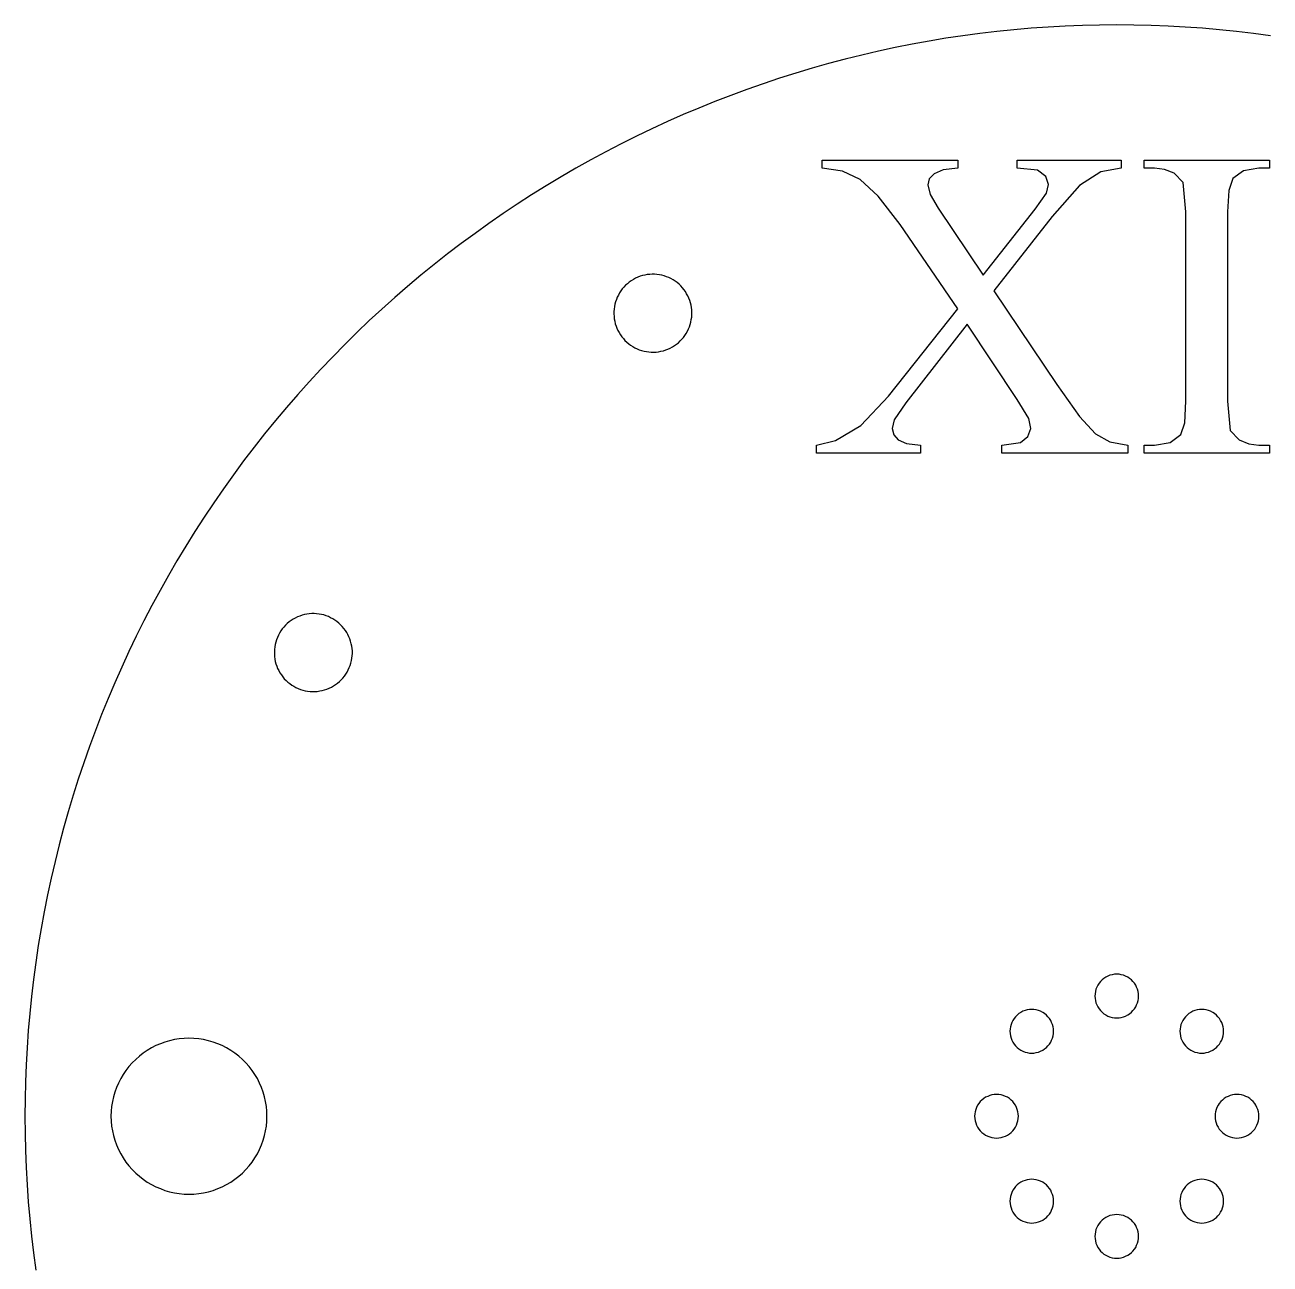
# Model space of a CAD drawing. Extents: x -89 to 89, y -89 to 89.
# Drawn here: x -88.9 to 12.5, y -12 to 88.9 of the extents above; entities that cross this region are included whole.
import ezdxf

# ---------------------------------------------------------------- set-up
doc = ezdxf.new("R2010")
doc.units = 0
doc.header["$MEASUREMENT"] = 0
doc.layers.get('0').update_dxf_attribs({"linetype": 'CONTINUOUS'})

msp = doc.modelspace()

# ---------------------------------------------------------------- linework, layer by layer
for p, q in [((-9.76, 88.36), (-11.14, 88.2)), ((-8.37, 88.51), (-9.76, 88.36)), ((-6.98, 88.63), (-8.37, 88.51)), ((-5.58, 88.72), (-6.98, 88.63)), ((-4.19, 88.8), (-5.58, 88.72)), ((-2.79, 88.86), (-4.19, 88.8)), ((-1.4, 88.89), (-2.79, 88.86)), ((0, 88.9), (-1.4, 88.89)), ((1.4, 88.89), (0, 88.9)), ((2.79, 88.86), (1.4, 88.89)), ((4.19, 88.8), (2.79, 88.86)), ((5.58, 88.72), (4.19, 88.8)), ((6.98, 88.63), (5.58, 88.72)), ((8.37, 88.51), (6.98, 88.63)), ((9.76, 88.36), (8.37, 88.51)), ((11.14, 88.2), (9.76, 88.36)), ((-16.66, 87.33), (-18.03, 87.05)), ((-15.28, 87.58), (-16.66, 87.33)), ((-13.91, 87.81), (-15.28, 87.58)), ((-12.53, 88.01), (-13.91, 87.81)), ((-11.14, 88.2), (-12.53, 88.01)), ((12.53, 88.01), (11.14, 88.2)), ((-20.75, 86.44), (-22.11, 86.11)), ((-19.39, 86.76), (-20.75, 86.44)), ((-18.03, 87.05), (-19.39, 86.76)), ((-24.8, 85.37), (-26.14, 84.97)), ((-23.46, 85.75), (-24.8, 85.37)), ((-22.11, 86.11), (-23.46, 85.75)), ((-27.47, 84.55), (-28.8, 84.11)), ((-26.14, 84.97), (-27.47, 84.55)), ((-31.42, 83.16), (-32.73, 82.66)), ((-30.11, 83.64), (-31.42, 83.16)), ((-28.8, 84.11), (-30.11, 83.64)), ((-34.02, 82.13), (-35.31, 81.59)), ((-32.73, 82.66), (-34.02, 82.13)), ((-35.31, 81.59), (-36.58, 81.02)), ((-37.85, 80.44), (-39.11, 79.83)), ((-36.58, 81.02), (-37.85, 80.44)), ((-40.36, 79.21), (-41.6, 78.57)), ((-39.11, 79.83), (-40.36, 79.21)), ((-41.6, 78.57), (-42.83, 77.9)), ((-44.05, 77.22), (-45.25, 76.52)), ((-42.83, 77.9), (-44.05, 77.22)), ((-23.98, 77.89), (-12.94, 77.89)), ((-23.98, 77.24), (-23.98, 77.89)), ((-22.34, 76.98), (-23.98, 77.24)), ((-14.13, 77.1), (-14.87, 76.78)), ((-12.94, 77.24), (-14.13, 77.1)), ((-12.94, 77.89), (-12.94, 77.24)), ((-8.12, 77.89), (0.35, 77.89)), ((-8.12, 77.24), (-8.12, 77.89)), ((-6.45, 77.07), (-8.12, 77.24)), ((-5.78, 76.55), (-6.45, 77.07)), ((0.35, 77.24), (-1.29, 76.92)), ((0.35, 77.89), (0.35, 77.24)), ((2.22, 77.89), (12.44, 77.89)), ((2.22, 77.24), (2.22, 77.89)), ((3.06, 77.24), (2.22, 77.24)), ((3.89, 77.13), (3.06, 77.24)), ((4.68, 76.82), (3.89, 77.13)), ((11.58, 77.24), (10.32, 77.02)), ((12.44, 77.24), (11.58, 77.24)), ((12.44, 77.89), (12.44, 77.24)), ((-45.25, 76.52), (-46.45, 75.8)), ((-20.9, 76.31), (-22.34, 76.98)), ((-19.42, 74.96), (-20.9, 76.31)), ((-15.26, 76.35), (-15.39, 75.88)), ((-14.87, 76.78), (-15.26, 76.35)), ((-5.57, 75.9), (-5.78, 76.55)), ((-1.29, 76.92), (-3.03, 75.83)), ((5.4, 76.06), (4.68, 76.82)), ((5.63, 73.66), (5.4, 76.06)), ((9.45, 76.38), (9.12, 75.42)), ((10.32, 77.02), (9.45, 76.38)), ((-47.64, 75.06), (-48.81, 74.3)), ((-46.45, 75.8), (-47.64, 75.06)), ((-15.39, 75.88), (-15.18, 75.08)), ((-15.18, 75.08), (-14.54, 73.98)), ((-6.64, 73.88), (-5.73, 75.18)), ((-5.73, 75.18), (-5.57, 75.9)), ((-3.03, 75.83), (-5.27, 73.29)), ((9.12, 75.42), (9.01, 73.66)), ((-48.81, 74.3), (-49.97, 73.53)), ((-17.64, 72.64), (-19.42, 74.96)), ((-49.97, 73.53), (-51.12, 72.73)), ((-14.54, 73.98), (-10.88, 68.51)), ((-10.88, 68.51), (-6.64, 73.88)), ((-5.27, 73.29), (-10, 67.24)), ((5.63, 58.24), (5.63, 73.66)), ((9.01, 73.66), (9.01, 58.24)), ((-51.12, 72.73), (-52.25, 71.92)), ((-12.94, 65.76), (-17.64, 72.64)), ((-53.38, 71.09), (-54.49, 70.24)), ((-52.25, 71.92), (-53.38, 71.09)), ((-54.49, 70.24), (-55.58, 69.38)), ((-55.58, 69.38), (-56.67, 68.5)), ((-56.67, 68.5), (-57.74, 67.6)), ((-39.69, 67.95), (-39.84, 67.82)), ((-39.53, 68.06), (-39.69, 67.95)), ((-39.36, 68.17), (-39.53, 68.06)), ((-39.18, 68.26), (-39.36, 68.17)), ((-39, 68.34), (-39.18, 68.26)), ((-38.81, 68.42), (-39, 68.34)), ((-38.62, 68.48), (-38.81, 68.42)), ((-38.43, 68.52), (-38.62, 68.48)), ((-38.23, 68.56), (-38.43, 68.52)), ((-38.03, 68.58), (-38.23, 68.56)), ((-37.84, 68.59), (-38.03, 68.58)), ((-37.64, 68.59), (-37.84, 68.59)), ((-37.44, 68.57), (-37.64, 68.59)), ((-37.24, 68.55), (-37.44, 68.57)), ((-37.04, 68.51), (-37.24, 68.55)), ((-36.85, 68.46), (-37.04, 68.51)), ((-36.66, 68.39), (-36.85, 68.46)), ((-36.48, 68.32), (-36.66, 68.39)), ((-36.3, 68.23), (-36.48, 68.32)), ((-36.12, 68.13), (-36.3, 68.23)), ((-35.96, 68.02), (-36.12, 68.13)), ((-35.8, 67.91), (-35.96, 68.02)), ((-57.74, 67.6), (-58.79, 66.68)), ((-40.48, 67.06), (-40.58, 66.89)), ((-40.38, 67.23), (-40.48, 67.06)), ((-40.26, 67.39), (-40.38, 67.23)), ((-40.13, 67.54), (-40.26, 67.39)), ((-39.99, 67.69), (-40.13, 67.54)), ((-39.84, 67.82), (-39.99, 67.69)), ((-35.64, 67.78), (-35.8, 67.91)), ((-35.5, 67.64), (-35.64, 67.78)), ((-35.37, 67.49), (-35.5, 67.64)), ((-35.24, 67.34), (-35.37, 67.49)), ((-35.12, 67.17), (-35.24, 67.34)), ((-35.02, 67), (-35.12, 67.17)), ((-34.92, 66.83), (-35.02, 67)), ((-10, 67.24), (-4.88, 59.6)), ((-58.79, 66.68), (-59.83, 65.75)), ((-40.9, 65.95), (-40.93, 65.75)), ((-40.86, 66.14), (-40.9, 65.95)), ((-40.81, 66.33), (-40.86, 66.14)), ((-40.74, 66.52), (-40.81, 66.33)), ((-40.67, 66.71), (-40.74, 66.52)), ((-40.58, 66.89), (-40.67, 66.71)), ((-34.84, 66.65), (-34.92, 66.83)), ((-34.77, 66.46), (-34.84, 66.65)), ((-34.71, 66.27), (-34.77, 66.46)), ((-34.66, 66.08), (-34.71, 66.27)), ((-34.63, 65.88), (-34.66, 66.08)), ((-59.83, 65.75), (-60.86, 64.81)), ((-40.93, 65.75), (-40.94, 65.55)), ((-40.94, 65.55), (-40.94, 65.35)), ((-40.94, 65.35), (-40.93, 65.15)), ((-40.93, 65.15), (-40.91, 64.95)), ((-40.91, 64.95), (-40.87, 64.76)), ((-34.68, 64.69), (-34.64, 64.89)), ((-34.64, 64.89), (-34.61, 65.09)), ((-34.6, 65.68), (-34.63, 65.88)), ((-34.61, 65.09), (-34.6, 65.28)), ((-34.59, 65.48), (-34.6, 65.68)), ((-34.6, 65.28), (-34.59, 65.48)), ((-18.58, 58.65), (-12.94, 65.76)), ((-60.86, 64.81), (-61.87, 63.84)), ((-40.87, 64.76), (-40.83, 64.56)), ((-40.83, 64.56), (-40.77, 64.37)), ((-40.77, 64.37), (-40.7, 64.19)), ((-40.7, 64.19), (-40.61, 64.01)), ((-40.61, 64.01), (-40.52, 63.83)), ((-35.05, 63.77), (-34.95, 63.95)), ((-34.95, 63.95), (-34.87, 64.13)), ((-34.87, 64.13), (-34.79, 64.31)), ((-34.79, 64.31), (-34.73, 64.5)), ((-34.73, 64.5), (-34.68, 64.69)), ((-12.17, 64.51), (-17.17, 58.1)), ((-8.12, 58.38), (-12.17, 64.51)), ((-62.86, 62.86), (-63.84, 61.87)), ((-61.87, 63.84), (-62.86, 62.86)), ((-40.52, 63.83), (-40.41, 63.66)), ((-40.41, 63.66), (-40.3, 63.5)), ((-40.3, 63.5), (-40.17, 63.34)), ((-40.17, 63.34), (-40.04, 63.2)), ((-40.04, 63.2), (-39.89, 63.06)), ((-39.89, 63.06), (-39.74, 62.93)), ((-39.74, 62.93), (-39.58, 62.81)), ((-36.01, 62.77), (-35.85, 62.89)), ((-35.85, 62.89), (-35.69, 63.01)), ((-35.69, 63.01), (-35.55, 63.15)), ((-35.55, 63.15), (-35.41, 63.29)), ((-35.41, 63.29), (-35.28, 63.44)), ((-35.28, 63.44), (-35.16, 63.6)), ((-35.16, 63.6), (-35.05, 63.77)), ((-63.84, 61.87), (-64.81, 60.86)), ((-39.58, 62.81), (-39.41, 62.7)), ((-39.41, 62.7), (-39.24, 62.6)), ((-39.24, 62.6), (-39.06, 62.52)), ((-39.06, 62.52), (-38.88, 62.44)), ((-38.88, 62.44), (-38.69, 62.38)), ((-38.69, 62.38), (-38.49, 62.33)), ((-38.49, 62.33), (-38.3, 62.29)), ((-38.3, 62.29), (-38.1, 62.26)), ((-38.1, 62.26), (-37.9, 62.24)), ((-37.9, 62.24), (-37.7, 62.24)), ((-37.7, 62.24), (-37.5, 62.25)), ((-37.5, 62.25), (-37.3, 62.28)), ((-37.3, 62.28), (-37.11, 62.31)), ((-37.11, 62.31), (-36.91, 62.36)), ((-36.91, 62.36), (-36.72, 62.42)), ((-36.72, 62.42), (-36.54, 62.49)), ((-36.54, 62.49), (-36.36, 62.57)), ((-36.36, 62.57), (-36.18, 62.67)), ((-36.18, 62.67), (-36.01, 62.77)), ((-64.81, 60.86), (-65.75, 59.83)), ((-65.75, 59.83), (-66.68, 58.79)), ((-4.88, 59.6), (-3.02, 57.01)), ((-66.68, 58.79), (-67.6, 57.74)), ((-20.83, 56.27), (-18.58, 58.65)), ((-17.17, 58.1), (-18.12, 56.74)), ((-7.15, 56.83), (-8.12, 58.38)), ((5.53, 56.49), (5.63, 58.24)), ((9.01, 58.24), (9.24, 55.85)), ((-67.6, 57.74), (-68.5, 56.67)), ((-6.99, 56.02), (-7.15, 56.83)), ((-3.02, 57.01), (-1.72, 55.59)), ((-68.5, 56.67), (-69.38, 55.58)), ((-22.91, 55.04), (-20.83, 56.27)), ((-18.12, 56.74), (-18.28, 56.02)), ((-18.28, 56.02), (-18.16, 55.51)), ((-7.23, 55.36), (-6.99, 56.02)), ((5.21, 55.53), (5.53, 56.49)), ((9.24, 55.85), (9.98, 55.09)), ((-69.38, 55.58), (-70.24, 54.49)), ((-24.46, 54.67), (-22.91, 55.04)), ((-18.16, 55.51), (-17.8, 55.09)), ((-17.8, 55.09), (-17.11, 54.8)), ((-17.11, 54.8), (-15.99, 54.67)), ((-9.35, 54.67), (-7.84, 54.88)), ((-7.84, 54.88), (-7.23, 55.36)), ((-1.72, 55.59), (-0.55, 54.94)), ((-0.55, 54.94), (0.9, 54.67)), ((3.06, 54.67), (4.34, 54.88)), ((4.34, 54.88), (5.21, 55.53)), ((9.98, 55.09), (10.76, 54.77)), ((10.76, 54.77), (11.58, 54.67)), ((-70.24, 54.49), (-71.09, 53.38)), ((-24.46, 54.02), (-24.46, 54.67)), ((-15.99, 54.02), (-24.46, 54.02)), ((-15.99, 54.67), (-15.99, 54.02)), ((-9.35, 54.02), (-9.35, 54.67)), ((0.9, 54.02), (-9.35, 54.02)), ((0.9, 54.67), (0.9, 54.02)), ((2.22, 54.67), (3.06, 54.67)), ((2.22, 54.02), (2.22, 54.67)), ((12.44, 54.02), (2.22, 54.02)), ((11.58, 54.67), (12.44, 54.67)), ((12.44, 54.67), (12.44, 54.02)), ((-71.09, 53.38), (-71.92, 52.25)), ((-71.92, 52.25), (-72.73, 51.12)), ((-72.73, 51.12), (-73.53, 49.97)), ((-73.53, 49.97), (-74.3, 48.81)), ((-74.3, 48.81), (-75.06, 47.64)), ((-75.06, 47.64), (-75.8, 46.45)), ((-75.8, 46.45), (-76.52, 45.25)), ((-76.52, 45.25), (-77.22, 44.05)), ((-77.22, 44.05), (-77.9, 42.83)), ((-77.9, 42.83), (-78.57, 41.6)), ((-78.57, 41.6), (-79.21, 40.36)), ((-66.89, 40.58), (-67.06, 40.48)), ((-66.71, 40.67), (-66.89, 40.58)), ((-66.52, 40.74), (-66.71, 40.67)), ((-66.33, 40.81), (-66.52, 40.74)), ((-66.14, 40.86), (-66.33, 40.81)), ((-65.95, 40.9), (-66.14, 40.86)), ((-65.75, 40.93), (-65.95, 40.9)), ((-65.55, 40.94), (-65.75, 40.93)), ((-65.35, 40.94), (-65.55, 40.94)), ((-65.15, 40.93), (-65.35, 40.94)), ((-64.95, 40.91), (-65.15, 40.93)), ((-64.76, 40.87), (-64.95, 40.91)), ((-64.56, 40.83), (-64.76, 40.87)), ((-64.37, 40.77), (-64.56, 40.83)), ((-64.19, 40.7), (-64.37, 40.77)), ((-64.01, 40.61), (-64.19, 40.7)), ((-63.83, 40.52), (-64.01, 40.61)), ((-79.21, 40.36), (-79.83, 39.11)), ((-67.95, 39.69), (-68.06, 39.53)), ((-67.82, 39.84), (-67.95, 39.69)), ((-67.69, 39.99), (-67.82, 39.84)), ((-67.54, 40.13), (-67.69, 39.99)), ((-67.39, 40.26), (-67.54, 40.13)), ((-67.23, 40.38), (-67.39, 40.26)), ((-67.06, 40.48), (-67.23, 40.38)), ((-63.66, 40.41), (-63.83, 40.52)), ((-63.5, 40.3), (-63.66, 40.41)), ((-63.34, 40.17), (-63.5, 40.3)), ((-63.2, 40.04), (-63.34, 40.17)), ((-63.06, 39.89), (-63.2, 40.04)), ((-62.93, 39.74), (-63.06, 39.89)), ((-62.81, 39.58), (-62.93, 39.74)), ((-62.7, 39.41), (-62.81, 39.58)), ((-79.83, 39.11), (-80.44, 37.85)), ((-68.48, 38.62), (-68.52, 38.43)), ((-68.42, 38.81), (-68.48, 38.62)), ((-68.34, 39), (-68.42, 38.81)), ((-68.26, 39.18), (-68.34, 39)), ((-68.17, 39.36), (-68.26, 39.18)), ((-68.06, 39.53), (-68.17, 39.36)), ((-62.6, 39.24), (-62.7, 39.41)), ((-62.52, 39.06), (-62.6, 39.24)), ((-62.44, 38.88), (-62.52, 39.06)), ((-62.38, 38.69), (-62.44, 38.88)), ((-62.33, 38.49), (-62.38, 38.69)), ((-80.44, 37.85), (-81.02, 36.58)), ((-68.58, 38.03), (-68.59, 37.84)), ((-68.59, 37.84), (-68.59, 37.64)), ((-68.59, 37.64), (-68.57, 37.44)), ((-68.56, 38.23), (-68.58, 38.03)), ((-68.52, 38.43), (-68.56, 38.23)), ((-62.29, 38.3), (-62.33, 38.49)), ((-62.26, 38.1), (-62.29, 38.3)), ((-62.24, 37.9), (-62.26, 38.1)), ((-62.25, 37.5), (-62.24, 37.7)), ((-62.24, 37.7), (-62.24, 37.9)), ((-81.02, 36.58), (-81.59, 35.31)), ((-68.57, 37.44), (-68.55, 37.24)), ((-68.55, 37.24), (-68.51, 37.04)), ((-68.51, 37.04), (-68.46, 36.85)), ((-68.46, 36.85), (-68.39, 36.66)), ((-68.39, 36.66), (-68.32, 36.48)), ((-62.57, 36.36), (-62.49, 36.54)), ((-62.49, 36.54), (-62.42, 36.72)), ((-62.42, 36.72), (-62.36, 36.91)), ((-62.36, 36.91), (-62.31, 37.11)), ((-62.31, 37.11), (-62.28, 37.3)), ((-62.28, 37.3), (-62.25, 37.5)), ((-68.32, 36.48), (-68.23, 36.3)), ((-68.23, 36.3), (-68.13, 36.12)), ((-68.13, 36.12), (-68.02, 35.96)), ((-68.02, 35.96), (-67.91, 35.8)), ((-67.91, 35.8), (-67.78, 35.64)), ((-67.78, 35.64), (-67.64, 35.5)), ((-67.64, 35.5), (-67.49, 35.37)), ((-63.29, 35.41), (-63.15, 35.55)), ((-63.15, 35.55), (-63.01, 35.69)), ((-63.01, 35.69), (-62.89, 35.85)), ((-62.89, 35.85), (-62.77, 36.01)), ((-62.77, 36.01), (-62.67, 36.18)), ((-62.67, 36.18), (-62.57, 36.36)), ((-81.59, 35.31), (-82.13, 34.02)), ((-67.49, 35.37), (-67.34, 35.24)), ((-67.34, 35.24), (-67.17, 35.12)), ((-67.17, 35.12), (-67, 35.02)), ((-67, 35.02), (-66.83, 34.92)), ((-66.83, 34.92), (-66.65, 34.84)), ((-66.65, 34.84), (-66.46, 34.77)), ((-66.46, 34.77), (-66.27, 34.71)), ((-66.27, 34.71), (-66.08, 34.66)), ((-66.08, 34.66), (-65.88, 34.63)), ((-65.88, 34.63), (-65.68, 34.6)), ((-65.68, 34.6), (-65.48, 34.59)), ((-65.48, 34.59), (-65.28, 34.6)), ((-65.28, 34.6), (-65.09, 34.61)), ((-65.09, 34.61), (-64.89, 34.64)), ((-64.89, 34.64), (-64.69, 34.68)), ((-64.69, 34.68), (-64.5, 34.73)), ((-64.5, 34.73), (-64.31, 34.79)), ((-64.31, 34.79), (-64.13, 34.87)), ((-64.13, 34.87), (-63.95, 34.95)), ((-63.95, 34.95), (-63.77, 35.05)), ((-63.77, 35.05), (-63.6, 35.16)), ((-63.6, 35.16), (-63.44, 35.28)), ((-63.44, 35.28), (-63.29, 35.41)), ((-82.13, 34.02), (-82.66, 32.73)), ((-82.66, 32.73), (-83.16, 31.42)), ((-83.16, 31.42), (-83.64, 30.11)), ((-83.64, 30.11), (-84.11, 28.8)), ((-84.11, 28.8), (-84.55, 27.47)), ((-84.55, 27.47), (-84.97, 26.14)), ((-84.97, 26.14), (-85.37, 24.8)), ((-85.37, 24.8), (-85.75, 23.46)), ((-85.75, 23.46), (-86.11, 22.11)), ((-86.11, 22.11), (-86.44, 20.75)), ((-86.44, 20.75), (-86.76, 19.39)), ((-86.76, 19.39), (-87.05, 18.03)), ((-87.05, 18.03), (-87.33, 16.66)), ((-87.33, 16.66), (-87.58, 15.28)), ((-87.58, 15.28), (-87.81, 13.91)), ((-87.81, 13.91), (-88.01, 12.53)), ((-88.01, 12.53), (-88.2, 11.14)), ((-1.05, 11.23), (-1.19, 11.11)), ((-0.89, 11.33), (-1.05, 11.23)), ((-0.72, 11.41), (-0.89, 11.33)), ((-0.55, 11.48), (-0.72, 11.41)), ((-0.37, 11.53), (-0.55, 11.48)), ((-0.19, 11.56), (-0.37, 11.53)), ((0, 11.57), (-0.19, 11.56)), ((0.19, 11.56), (0, 11.57)), ((0.37, 11.53), (0.19, 11.56)), ((0.55, 11.48), (0.37, 11.53)), ((0.72, 11.41), (0.55, 11.48)), ((0.89, 11.33), (0.72, 11.41)), ((1.05, 11.23), (0.89, 11.33)), ((1.19, 11.11), (1.05, 11.23)), ((-88.2, 11.14), (-88.36, 9.76)), ((-1.74, 10.16), (-1.77, 9.97)), ((-1.69, 10.34), (-1.74, 10.16)), ((-1.62, 10.51), (-1.69, 10.34)), ((-1.54, 10.68), (-1.62, 10.51)), ((-1.44, 10.83), (-1.54, 10.68)), ((-1.32, 10.98), (-1.44, 10.83)), ((-1.19, 11.11), (-1.32, 10.98)), ((1.32, 10.98), (1.19, 11.11)), ((1.44, 10.83), (1.32, 10.98)), ((1.54, 10.68), (1.44, 10.83)), ((1.62, 10.51), (1.54, 10.68)), ((1.69, 10.34), (1.62, 10.51)), ((1.74, 10.16), (1.69, 10.34)), ((1.77, 9.97), (1.74, 10.16)), ((-88.36, 9.76), (-88.51, 8.37)), ((-1.77, 9.97), (-1.78, 9.79)), ((-1.78, 9.79), (-1.77, 9.6)), ((-1.77, 9.6), (-1.74, 9.42)), ((-1.74, 9.42), (-1.69, 9.24)), ((-1.69, 9.24), (-1.62, 9.07)), ((1.62, 9.07), (1.69, 9.24)), ((1.69, 9.24), (1.74, 9.42)), ((1.74, 9.42), (1.77, 9.6)), ((1.78, 9.79), (1.77, 9.97)), ((1.77, 9.6), (1.78, 9.79)), ((-88.51, 8.37), (-88.63, 6.98)), ((-8.24, 8.11), (-8.36, 7.97)), ((-8.11, 8.24), (-8.24, 8.11)), ((-7.97, 8.36), (-8.11, 8.24)), ((-7.81, 8.46), (-7.97, 8.36)), ((-7.64, 8.55), (-7.81, 8.46)), ((-7.47, 8.61), (-7.64, 8.55)), ((-7.29, 8.66), (-7.47, 8.61)), ((-7.11, 8.69), (-7.29, 8.66)), ((-6.92, 8.7), (-7.11, 8.69)), ((-6.74, 8.69), (-6.92, 8.7)), ((-6.55, 8.66), (-6.74, 8.69)), ((-6.37, 8.61), (-6.55, 8.66)), ((-6.2, 8.55), (-6.37, 8.61)), ((-6.03, 8.46), (-6.2, 8.55)), ((-5.88, 8.36), (-6.03, 8.46)), ((-5.73, 8.24), (-5.88, 8.36)), ((-5.6, 8.11), (-5.73, 8.24)), ((-5.48, 7.97), (-5.6, 8.11)), ((-1.62, 9.07), (-1.54, 8.9)), ((-1.54, 8.9), (-1.44, 8.74)), ((-1.44, 8.74), (-1.32, 8.6)), ((-1.32, 8.6), (-1.19, 8.47)), ((-1.19, 8.47), (-1.05, 8.35)), ((-1.05, 8.35), (-0.89, 8.25)), ((-0.89, 8.25), (-0.72, 8.16)), ((-0.72, 8.16), (-0.55, 8.1)), ((0.55, 8.1), (0.72, 8.16)), ((0.72, 8.16), (0.89, 8.25)), ((0.89, 8.25), (1.05, 8.35)), ((1.05, 8.35), (1.19, 8.47)), ((1.19, 8.47), (1.32, 8.6)), ((1.32, 8.6), (1.44, 8.74)), ((1.44, 8.74), (1.54, 8.9)), ((1.54, 8.9), (1.62, 9.07)), ((5.6, 8.11), (5.48, 7.97)), ((5.73, 8.24), (5.6, 8.11)), ((5.88, 8.36), (5.73, 8.24)), ((6.03, 8.46), (5.88, 8.36)), ((6.2, 8.55), (6.03, 8.46)), ((6.37, 8.61), (6.2, 8.55)), ((6.55, 8.66), (6.37, 8.61)), ((6.74, 8.69), (6.55, 8.66)), ((6.92, 8.7), (6.74, 8.69)), ((7.11, 8.69), (6.92, 8.7)), ((7.29, 8.66), (7.11, 8.69)), ((7.47, 8.61), (7.29, 8.66)), ((7.64, 8.55), (7.47, 8.61)), ((7.81, 8.46), (7.64, 8.55)), ((7.97, 8.36), (7.81, 8.46)), ((8.11, 8.24), (7.97, 8.36)), ((8.24, 8.11), (8.11, 8.24)), ((8.36, 7.97), (8.24, 8.11)), ((-8.69, 7.11), (-8.7, 6.92)), ((-8.66, 7.29), (-8.69, 7.11)), ((-8.61, 7.47), (-8.66, 7.29)), ((-8.55, 7.64), (-8.61, 7.47)), ((-8.46, 7.81), (-8.55, 7.64)), ((-8.36, 7.97), (-8.46, 7.81)), ((-5.38, 7.81), (-5.48, 7.97)), ((-5.3, 7.64), (-5.38, 7.81)), ((-5.23, 7.47), (-5.3, 7.64)), ((-5.18, 7.29), (-5.23, 7.47)), ((-5.15, 7.11), (-5.18, 7.29)), ((-5.14, 6.92), (-5.15, 7.11)), ((-0.55, 8.1), (-0.37, 8.05)), ((-0.37, 8.05), (-0.19, 8.02)), ((-0.19, 8.02), (0, 8.01)), ((0, 8.01), (0.19, 8.02)), ((0.19, 8.02), (0.37, 8.05)), ((0.37, 8.05), (0.55, 8.1)), ((5.15, 7.11), (5.14, 6.92)), ((5.18, 7.29), (5.15, 7.11)), ((5.23, 7.47), (5.18, 7.29)), ((5.3, 7.64), (5.23, 7.47)), ((5.38, 7.81), (5.3, 7.64)), ((5.48, 7.97), (5.38, 7.81)), ((8.46, 7.81), (8.36, 7.97)), ((8.55, 7.64), (8.46, 7.81)), ((8.61, 7.47), (8.55, 7.64)), ((8.66, 7.29), (8.61, 7.47)), ((8.69, 7.11), (8.66, 7.29)), ((8.7, 6.92), (8.69, 7.11)), ((-88.63, 6.98), (-88.72, 5.58)), ((-77.12, 6.15), (-77.5, 6.04)), ((-76.73, 6.24), (-77.12, 6.15)), ((-76.33, 6.3), (-76.73, 6.24)), ((-75.94, 6.34), (-76.33, 6.3)), ((-75.54, 6.35), (-75.94, 6.34)), ((-75.14, 6.34), (-75.54, 6.35)), ((-74.74, 6.3), (-75.14, 6.34)), ((-74.35, 6.24), (-74.74, 6.3)), ((-73.96, 6.15), (-74.35, 6.24)), ((-73.57, 6.04), (-73.96, 6.15)), ((-8.7, 6.92), (-8.69, 6.74)), ((-8.69, 6.74), (-8.66, 6.55)), ((-8.66, 6.55), (-8.61, 6.37)), ((-8.61, 6.37), (-8.55, 6.2)), ((-8.55, 6.2), (-8.46, 6.03)), ((-5.38, 6.03), (-5.3, 6.2)), ((-5.3, 6.2), (-5.23, 6.37)), ((-5.23, 6.37), (-5.18, 6.55)), ((-5.18, 6.55), (-5.15, 6.74)), ((-5.15, 6.74), (-5.14, 6.92)), ((5.14, 6.92), (5.15, 6.74)), ((5.15, 6.74), (5.18, 6.55)), ((5.18, 6.55), (5.23, 6.37)), ((5.23, 6.37), (5.3, 6.2)), ((5.3, 6.2), (5.38, 6.03)), ((8.46, 6.03), (8.55, 6.2)), ((8.55, 6.2), (8.61, 6.37)), ((8.61, 6.37), (8.66, 6.55)), ((8.66, 6.55), (8.69, 6.74)), ((8.69, 6.74), (8.7, 6.92)), ((-88.72, 5.58), (-88.8, 4.19)), ((-79.27, 5.14), (-79.58, 4.89)), ((-78.94, 5.36), (-79.27, 5.14)), ((-78.6, 5.56), (-78.94, 5.36)), ((-78.24, 5.75), (-78.6, 5.56)), ((-77.87, 5.9), (-78.24, 5.75)), ((-77.5, 6.04), (-77.87, 5.9)), ((-73.2, 5.9), (-73.57, 6.04)), ((-72.83, 5.75), (-73.2, 5.9)), ((-72.48, 5.56), (-72.83, 5.75)), ((-72.13, 5.36), (-72.48, 5.56)), ((-71.8, 5.14), (-72.13, 5.36)), ((-71.49, 4.89), (-71.8, 5.14)), ((-8.46, 6.03), (-8.36, 5.88)), ((-8.36, 5.88), (-8.24, 5.73)), ((-8.24, 5.73), (-8.11, 5.6)), ((-8.11, 5.6), (-7.97, 5.48)), ((-7.97, 5.48), (-7.81, 5.38)), ((-7.81, 5.38), (-7.64, 5.3)), ((-7.64, 5.3), (-7.47, 5.23)), ((-7.47, 5.23), (-7.29, 5.18)), ((-7.29, 5.18), (-7.11, 5.15)), ((-7.11, 5.15), (-6.92, 5.14)), ((-6.92, 5.14), (-6.74, 5.15)), ((-6.74, 5.15), (-6.55, 5.18)), ((-6.55, 5.18), (-6.37, 5.23)), ((-6.37, 5.23), (-6.2, 5.3)), ((-6.2, 5.3), (-6.03, 5.38)), ((-6.03, 5.38), (-5.88, 5.48)), ((-5.88, 5.48), (-5.73, 5.6)), ((-5.73, 5.6), (-5.6, 5.73)), ((-5.6, 5.73), (-5.48, 5.88)), ((-5.48, 5.88), (-5.38, 6.03)), ((5.38, 6.03), (5.48, 5.88)), ((5.48, 5.88), (5.6, 5.73)), ((5.6, 5.73), (5.73, 5.6)), ((5.73, 5.6), (5.88, 5.48)), ((5.88, 5.48), (6.03, 5.38)), ((6.03, 5.38), (6.2, 5.3)), ((6.2, 5.3), (6.37, 5.23)), ((6.37, 5.23), (6.55, 5.18)), ((6.55, 5.18), (6.74, 5.15)), ((6.74, 5.15), (6.92, 5.14)), ((6.92, 5.14), (7.11, 5.15)), ((7.11, 5.15), (7.29, 5.18)), ((7.29, 5.18), (7.47, 5.23)), ((7.47, 5.23), (7.64, 5.3)), ((7.64, 5.3), (7.81, 5.38)), ((7.81, 5.38), (7.97, 5.48)), ((7.97, 5.48), (8.11, 5.6)), ((8.11, 5.6), (8.24, 5.73)), ((8.24, 5.73), (8.36, 5.88)), ((8.36, 5.88), (8.46, 6.03)), ((-88.8, 4.19), (-88.86, 2.79)), ((-80.17, 4.35), (-80.43, 4.05)), ((-79.88, 4.63), (-80.17, 4.35)), ((-79.58, 4.89), (-79.88, 4.63)), ((-71.19, 4.63), (-71.49, 4.89)), ((-70.91, 4.35), (-71.19, 4.63)), ((-70.64, 4.05), (-70.91, 4.35)), ((-81.1, 3.06), (-81.28, 2.7)), ((-80.9, 3.4), (-81.1, 3.06)), ((-80.67, 3.73), (-80.9, 3.4)), ((-80.43, 4.05), (-80.67, 3.73)), ((-70.4, 3.73), (-70.64, 4.05)), ((-70.18, 3.4), (-70.4, 3.73)), ((-69.97, 3.06), (-70.18, 3.4)), ((-69.79, 2.7), (-69.97, 3.06)), ((-88.86, 2.79), (-88.89, 1.4)), ((-81.44, 2.34), (-81.58, 1.96)), ((-81.28, 2.7), (-81.44, 2.34)), ((-69.63, 2.34), (-69.79, 2.7)), ((-69.5, 1.96), (-69.63, 2.34)), ((-88.89, 1.4), (-88.9, 0)), ((-81.77, 1.19), (-81.84, 0.8)), ((-81.69, 1.58), (-81.77, 1.19)), ((-81.58, 1.96), (-81.69, 1.58)), ((-69.39, 1.58), (-69.5, 1.96)), ((-69.3, 1.19), (-69.39, 1.58)), ((-69.24, 0.8), (-69.3, 1.19)), ((-11.23, 1.05), (-11.33, 0.89)), ((-11.11, 1.19), (-11.23, 1.05)), ((-10.98, 1.32), (-11.11, 1.19)), ((-10.83, 1.44), (-10.98, 1.32)), ((-10.68, 1.54), (-10.83, 1.44)), ((-10.51, 1.62), (-10.68, 1.54)), ((-10.34, 1.69), (-10.51, 1.62)), ((-10.16, 1.74), (-10.34, 1.69)), ((-9.97, 1.77), (-10.16, 1.74)), ((-9.79, 1.78), (-9.97, 1.77)), ((-9.6, 1.77), (-9.79, 1.78)), ((-9.42, 1.74), (-9.6, 1.77)), ((-9.24, 1.69), (-9.42, 1.74)), ((-9.07, 1.62), (-9.24, 1.69)), ((-8.9, 1.54), (-9.07, 1.62)), ((-8.74, 1.44), (-8.9, 1.54)), ((-8.6, 1.32), (-8.74, 1.44)), ((-8.47, 1.19), (-8.6, 1.32)), ((-8.35, 1.05), (-8.47, 1.19)), ((-8.25, 0.89), (-8.35, 1.05)), ((8.35, 1.05), (8.25, 0.89)), ((8.47, 1.19), (8.35, 1.05)), ((8.6, 1.32), (8.47, 1.19)), ((8.74, 1.44), (8.6, 1.32)), ((8.9, 1.54), (8.74, 1.44)), ((9.07, 1.62), (8.9, 1.54)), ((9.24, 1.69), (9.07, 1.62)), ((9.42, 1.74), (9.24, 1.69)), ((9.6, 1.77), (9.42, 1.74)), ((9.79, 1.78), (9.6, 1.77)), ((9.97, 1.77), (9.79, 1.78)), ((10.16, 1.74), (9.97, 1.77)), ((10.34, 1.69), (10.16, 1.74)), ((10.51, 1.62), (10.34, 1.69)), ((10.68, 1.54), (10.51, 1.62)), ((10.83, 1.44), (10.68, 1.54)), ((10.98, 1.32), (10.83, 1.44)), ((11.11, 1.19), (10.98, 1.32)), ((11.23, 1.05), (11.11, 1.19)), ((11.33, 0.89), (11.23, 1.05)), ((-88.9, 0), (-88.89, -1.4)), ((-81.87, 0.4), (-81.89, 0)), ((-81.89, 0), (-81.87, -0.4)), ((-81.84, 0.8), (-81.87, 0.4)), ((-69.2, 0.4), (-69.24, 0.8)), ((-69.19, 0), (-69.2, 0.4)), ((-69.2, -0.4), (-69.19, 0)), ((-11.56, 0.19), (-11.57, 0)), ((-11.57, 0), (-11.56, -0.19)), ((-11.53, 0.37), (-11.56, 0.19)), ((-11.48, 0.55), (-11.53, 0.37)), ((-11.41, 0.72), (-11.48, 0.55)), ((-11.33, 0.89), (-11.41, 0.72)), ((-8.16, 0.72), (-8.25, 0.89)), ((-8.1, 0.55), (-8.16, 0.72)), ((-8.05, 0.37), (-8.1, 0.55)), ((-8.02, 0.19), (-8.05, 0.37)), ((-8.01, 0), (-8.02, 0.19)), ((8.02, 0.19), (8.01, 0)), ((8.05, 0.37), (8.02, 0.19)), ((8.1, 0.55), (8.05, 0.37)), ((8.16, 0.72), (8.1, 0.55)), ((8.25, 0.89), (8.16, 0.72)), ((11.41, 0.72), (11.33, 0.89)), ((11.48, 0.55), (11.41, 0.72)), ((11.53, 0.37), (11.48, 0.55)), ((11.56, 0.19), (11.53, 0.37)), ((11.57, 0), (11.56, 0.19)), ((-81.87, -0.4), (-81.84, -0.8)), ((-81.84, -0.8), (-81.77, -1.19)), ((-69.3, -1.19), (-69.24, -0.8)), ((-69.24, -0.8), (-69.2, -0.4)), ((-11.56, -0.19), (-11.53, -0.37)), ((-11.53, -0.37), (-11.48, -0.55)), ((-11.48, -0.55), (-11.41, -0.72)), ((-11.41, -0.72), (-11.33, -0.89)), ((-11.33, -0.89), (-11.23, -1.05)), ((-8.35, -1.05), (-8.25, -0.89)), ((-8.25, -0.89), (-8.16, -0.72)), ((-8.16, -0.72), (-8.1, -0.55)), ((-8.1, -0.55), (-8.05, -0.37)), ((-8.05, -0.37), (-8.02, -0.19)), ((-8.02, -0.19), (-8.01, 0)), ((8.01, 0), (8.02, -0.19)), ((8.02, -0.19), (8.05, -0.37)), ((8.05, -0.37), (8.1, -0.55)), ((8.1, -0.55), (8.16, -0.72)), ((8.16, -0.72), (8.25, -0.89)), ((8.25, -0.89), (8.35, -1.05)), ((11.23, -1.05), (11.33, -0.89)), ((11.33, -0.89), (11.41, -0.72)), ((11.41, -0.72), (11.48, -0.55)), ((11.48, -0.55), (11.53, -0.37)), ((11.53, -0.37), (11.56, -0.19)), ((11.56, -0.19), (11.57, 0)), ((-88.89, -1.4), (-88.86, -2.79)), ((-81.77, -1.19), (-81.69, -1.58)), ((-81.69, -1.58), (-81.58, -1.96)), ((-81.58, -1.96), (-81.44, -2.34)), ((-69.63, -2.34), (-69.5, -1.96)), ((-69.5, -1.96), (-69.39, -1.58)), ((-69.39, -1.58), (-69.3, -1.19)), ((-11.23, -1.05), (-11.11, -1.19)), ((-11.11, -1.19), (-10.98, -1.32)), ((-10.98, -1.32), (-10.83, -1.44)), ((-10.83, -1.44), (-10.68, -1.54)), ((-10.68, -1.54), (-10.51, -1.62)), ((-10.51, -1.62), (-10.34, -1.69)), ((-10.34, -1.69), (-10.16, -1.74)), ((-10.16, -1.74), (-9.97, -1.77)), ((-9.97, -1.77), (-9.79, -1.78)), ((-9.79, -1.78), (-9.6, -1.77)), ((-9.6, -1.77), (-9.42, -1.74)), ((-9.42, -1.74), (-9.24, -1.69)), ((-9.24, -1.69), (-9.07, -1.62)), ((-9.07, -1.62), (-8.9, -1.54)), ((-8.9, -1.54), (-8.74, -1.44)), ((-8.74, -1.44), (-8.6, -1.32)), ((-8.6, -1.32), (-8.47, -1.19)), ((-8.47, -1.19), (-8.35, -1.05)), ((8.35, -1.05), (8.47, -1.19)), ((8.47, -1.19), (8.6, -1.32)), ((8.6, -1.32), (8.74, -1.44)), ((8.74, -1.44), (8.9, -1.54)), ((8.9, -1.54), (9.07, -1.62)), ((9.07, -1.62), (9.24, -1.69)), ((9.24, -1.69), (9.42, -1.74)), ((9.42, -1.74), (9.6, -1.77)), ((9.6, -1.77), (9.79, -1.78)), ((9.79, -1.78), (9.97, -1.77)), ((9.97, -1.77), (10.16, -1.74)), ((10.16, -1.74), (10.34, -1.69)), ((10.34, -1.69), (10.51, -1.62)), ((10.51, -1.62), (10.68, -1.54)), ((10.68, -1.54), (10.83, -1.44)), ((10.83, -1.44), (10.98, -1.32)), ((10.98, -1.32), (11.11, -1.19)), ((11.11, -1.19), (11.23, -1.05)), ((-88.86, -2.79), (-88.8, -4.19)), ((-81.44, -2.34), (-81.28, -2.7)), ((-81.28, -2.7), (-81.1, -3.06)), ((-69.97, -3.06), (-69.79, -2.7)), ((-69.79, -2.7), (-69.63, -2.34)), ((-81.1, -3.06), (-80.9, -3.4)), ((-80.9, -3.4), (-80.67, -3.73)), ((-80.67, -3.73), (-80.43, -4.05)), ((-80.43, -4.05), (-80.17, -4.35)), ((-70.91, -4.35), (-70.64, -4.05)), ((-70.64, -4.05), (-70.4, -3.73)), ((-70.4, -3.73), (-70.18, -3.4)), ((-70.18, -3.4), (-69.97, -3.06)), ((-88.8, -4.19), (-88.72, -5.58)), ((-80.17, -4.35), (-79.88, -4.63)), ((-79.88, -4.63), (-79.58, -4.89)), ((-79.58, -4.89), (-79.27, -5.14)), ((-71.8, -5.14), (-71.49, -4.89)), ((-71.49, -4.89), (-71.19, -4.63)), ((-71.19, -4.63), (-70.91, -4.35)), ((-88.72, -5.58), (-88.63, -6.98)), ((-79.27, -5.14), (-78.94, -5.36)), ((-78.94, -5.36), (-78.6, -5.56)), ((-78.6, -5.56), (-78.24, -5.75)), ((-78.24, -5.75), (-77.87, -5.9)), ((-77.87, -5.9), (-77.5, -6.04)), ((-77.5, -6.04), (-77.12, -6.15)), ((-73.96, -6.15), (-73.57, -6.04)), ((-73.57, -6.04), (-73.2, -5.9)), ((-73.2, -5.9), (-72.83, -5.75)), ((-72.83, -5.75), (-72.48, -5.56)), ((-72.48, -5.56), (-72.13, -5.36)), ((-72.13, -5.36), (-71.8, -5.14)), ((-8.46, -6.03), (-8.55, -6.2)), ((-8.36, -5.88), (-8.46, -6.03)), ((-8.24, -5.73), (-8.36, -5.88)), ((-8.11, -5.6), (-8.24, -5.73)), ((-7.97, -5.48), (-8.11, -5.6)), ((-7.81, -5.38), (-7.97, -5.48)), ((-7.64, -5.3), (-7.81, -5.38)), ((-7.47, -5.23), (-7.64, -5.3)), ((-7.29, -5.18), (-7.47, -5.23)), ((-7.11, -5.15), (-7.29, -5.18)), ((-6.92, -5.14), (-7.11, -5.15)), ((-6.74, -5.15), (-6.92, -5.14)), ((-6.55, -5.18), (-6.74, -5.15)), ((-6.37, -5.23), (-6.55, -5.18)), ((-6.2, -5.3), (-6.37, -5.23)), ((-6.03, -5.38), (-6.2, -5.3)), ((-5.88, -5.48), (-6.03, -5.38)), ((-5.73, -5.6), (-5.88, -5.48)), ((-5.6, -5.73), (-5.73, -5.6)), ((-5.48, -5.88), (-5.6, -5.73)), ((-5.38, -6.03), (-5.48, -5.88)), ((-5.3, -6.2), (-5.38, -6.03)), ((5.38, -6.03), (5.3, -6.2)), ((5.48, -5.88), (5.38, -6.03)), ((5.6, -5.73), (5.48, -5.88)), ((5.73, -5.6), (5.6, -5.73)), ((5.88, -5.48), (5.73, -5.6)), ((6.03, -5.38), (5.88, -5.48)), ((6.2, -5.3), (6.03, -5.38)), ((6.37, -5.23), (6.2, -5.3)), ((6.55, -5.18), (6.37, -5.23)), ((6.74, -5.15), (6.55, -5.18)), ((6.92, -5.14), (6.74, -5.15)), ((7.11, -5.15), (6.92, -5.14)), ((7.29, -5.18), (7.11, -5.15)), ((7.47, -5.23), (7.29, -5.18)), ((7.64, -5.3), (7.47, -5.23)), ((7.81, -5.38), (7.64, -5.3)), ((7.97, -5.48), (7.81, -5.38)), ((8.11, -5.6), (7.97, -5.48)), ((8.24, -5.73), (8.11, -5.6)), ((8.36, -5.88), (8.24, -5.73)), ((8.46, -6.03), (8.36, -5.88)), ((8.55, -6.2), (8.46, -6.03)), ((-88.63, -6.98), (-88.51, -8.37)), ((-77.12, -6.15), (-76.73, -6.24)), ((-76.73, -6.24), (-76.33, -6.3)), ((-76.33, -6.3), (-75.94, -6.34)), ((-75.94, -6.34), (-75.54, -6.35)), ((-75.54, -6.35), (-75.14, -6.34)), ((-75.14, -6.34), (-74.74, -6.3)), ((-74.74, -6.3), (-74.35, -6.24)), ((-74.35, -6.24), (-73.96, -6.15)), ((-8.69, -6.74), (-8.7, -6.92)), ((-8.7, -6.92), (-8.69, -7.11)), ((-8.66, -6.55), (-8.69, -6.74)), ((-8.61, -6.37), (-8.66, -6.55)), ((-8.55, -6.2), (-8.61, -6.37)), ((-5.23, -6.37), (-5.3, -6.2)), ((-5.18, -6.55), (-5.23, -6.37)), ((-5.15, -6.74), (-5.18, -6.55)), ((-5.14, -6.92), (-5.15, -6.74)), ((-5.15, -7.11), (-5.14, -6.92)), ((5.15, -6.74), (5.14, -6.92)), ((5.14, -6.92), (5.15, -7.11)), ((5.18, -6.55), (5.15, -6.74)), ((5.23, -6.37), (5.18, -6.55)), ((5.3, -6.2), (5.23, -6.37)), ((8.61, -6.37), (8.55, -6.2)), ((8.66, -6.55), (8.61, -6.37)), ((8.69, -6.74), (8.66, -6.55)), ((8.7, -6.92), (8.69, -6.74)), ((8.69, -7.11), (8.7, -6.92)), ((-8.69, -7.11), (-8.66, -7.29)), ((-8.66, -7.29), (-8.61, -7.47)), ((-8.61, -7.47), (-8.55, -7.64)), ((-8.55, -7.64), (-8.46, -7.81)), ((-8.46, -7.81), (-8.36, -7.97)), ((-8.36, -7.97), (-8.24, -8.11)), ((-5.6, -8.11), (-5.48, -7.97)), ((-5.48, -7.97), (-5.38, -7.81)), ((-5.38, -7.81), (-5.3, -7.64)), ((-5.3, -7.64), (-5.23, -7.47)), ((-5.23, -7.47), (-5.18, -7.29)), ((-5.18, -7.29), (-5.15, -7.11)), ((-0.55, -8.1), (-0.72, -8.16)), ((-0.37, -8.05), (-0.55, -8.1)), ((-0.19, -8.02), (-0.37, -8.05)), ((0, -8.01), (-0.19, -8.02)), ((0.19, -8.02), (0, -8.01)), ((0.37, -8.05), (0.19, -8.02)), ((0.55, -8.1), (0.37, -8.05)), ((0.72, -8.16), (0.55, -8.1)), ((5.15, -7.11), (5.18, -7.29)), ((5.18, -7.29), (5.23, -7.47)), ((5.23, -7.47), (5.3, -7.64)), ((5.3, -7.64), (5.38, -7.81)), ((5.38, -7.81), (5.48, -7.97)), ((5.48, -7.97), (5.6, -8.11)), ((8.24, -8.11), (8.36, -7.97)), ((8.36, -7.97), (8.46, -7.81)), ((8.46, -7.81), (8.55, -7.64)), ((8.55, -7.64), (8.61, -7.47)), ((8.61, -7.47), (8.66, -7.29)), ((8.66, -7.29), (8.69, -7.11)), ((-88.51, -8.37), (-88.36, -9.76)), ((-8.24, -8.11), (-8.11, -8.24)), ((-8.11, -8.24), (-7.97, -8.36)), ((-7.97, -8.36), (-7.81, -8.46)), ((-7.81, -8.46), (-7.64, -8.55)), ((-7.64, -8.55), (-7.47, -8.61)), ((-7.47, -8.61), (-7.29, -8.66)), ((-7.29, -8.66), (-7.11, -8.69)), ((-7.11, -8.69), (-6.92, -8.7)), ((-6.92, -8.7), (-6.74, -8.69)), ((-6.74, -8.69), (-6.55, -8.66)), ((-6.55, -8.66), (-6.37, -8.61)), ((-6.37, -8.61), (-6.2, -8.55)), ((-6.2, -8.55), (-6.03, -8.46)), ((-6.03, -8.46), (-5.88, -8.36)), ((-5.88, -8.36), (-5.73, -8.24)), ((-5.73, -8.24), (-5.6, -8.11)), ((-1.62, -9.07), (-1.69, -9.24)), ((-1.54, -8.9), (-1.62, -9.07)), ((-1.44, -8.74), (-1.54, -8.9)), ((-1.32, -8.6), (-1.44, -8.74)), ((-1.19, -8.47), (-1.32, -8.6)), ((-1.05, -8.35), (-1.19, -8.47)), ((-0.89, -8.25), (-1.05, -8.35)), ((-0.72, -8.16), (-0.89, -8.25)), ((0.89, -8.25), (0.72, -8.16)), ((1.05, -8.35), (0.89, -8.25)), ((1.19, -8.47), (1.05, -8.35)), ((1.32, -8.6), (1.19, -8.47)), ((1.44, -8.74), (1.32, -8.6)), ((1.54, -8.9), (1.44, -8.74)), ((1.62, -9.07), (1.54, -8.9)), ((1.69, -9.24), (1.62, -9.07)), ((5.6, -8.11), (5.73, -8.24)), ((5.73, -8.24), (5.88, -8.36)), ((5.88, -8.36), (6.03, -8.46)), ((6.03, -8.46), (6.2, -8.55)), ((6.2, -8.55), (6.37, -8.61)), ((6.37, -8.61), (6.55, -8.66)), ((6.55, -8.66), (6.74, -8.69)), ((6.74, -8.69), (6.92, -8.7)), ((6.92, -8.7), (7.11, -8.69)), ((7.11, -8.69), (7.29, -8.66)), ((7.29, -8.66), (7.47, -8.61)), ((7.47, -8.61), (7.64, -8.55)), ((7.64, -8.55), (7.81, -8.46)), ((7.81, -8.46), (7.97, -8.36)), ((7.97, -8.36), (8.11, -8.24)), ((8.11, -8.24), (8.24, -8.11)), ((-88.36, -9.76), (-88.2, -11.14)), ((-1.77, -9.6), (-1.78, -9.79)), ((-1.78, -9.79), (-1.77, -9.97)), ((-1.74, -9.42), (-1.77, -9.6)), ((-1.77, -9.97), (-1.74, -10.16)), ((-1.69, -9.24), (-1.74, -9.42)), ((1.74, -9.42), (1.69, -9.24)), ((1.77, -9.6), (1.74, -9.42)), ((1.74, -10.16), (1.77, -9.97)), ((1.78, -9.79), (1.77, -9.6)), ((1.77, -9.97), (1.78, -9.79)), ((-88.2, -11.14), (-88.01, -12.53)), ((-1.74, -10.16), (-1.69, -10.34)), ((-1.69, -10.34), (-1.62, -10.51)), ((-1.62, -10.51), (-1.54, -10.68)), ((-1.54, -10.68), (-1.44, -10.83)), ((-1.44, -10.83), (-1.32, -10.98)), ((-1.32, -10.98), (-1.19, -11.11)), ((-1.19, -11.11), (-1.05, -11.23)), ((1.05, -11.23), (1.19, -11.11)), ((1.19, -11.11), (1.32, -10.98)), ((1.32, -10.98), (1.44, -10.83)), ((1.44, -10.83), (1.54, -10.68)), ((1.54, -10.68), (1.62, -10.51)), ((1.62, -10.51), (1.69, -10.34)), ((1.69, -10.34), (1.74, -10.16)), ((-1.05, -11.23), (-0.89, -11.33)), ((-0.89, -11.33), (-0.72, -11.41)), ((-0.72, -11.41), (-0.55, -11.48)), ((-0.55, -11.48), (-0.37, -11.53)), ((-0.37, -11.53), (-0.19, -11.56)), ((-0.19, -11.56), (0, -11.57)), ((0, -11.57), (0.19, -11.56)), ((0.19, -11.56), (0.37, -11.53)), ((0.37, -11.53), (0.55, -11.48)), ((0.55, -11.48), (0.72, -11.41)), ((0.72, -11.41), (0.89, -11.33)), ((0.89, -11.33), (1.05, -11.23))]:
    msp.add_line(p, q)

doc.saveas('drawing.dxf')
